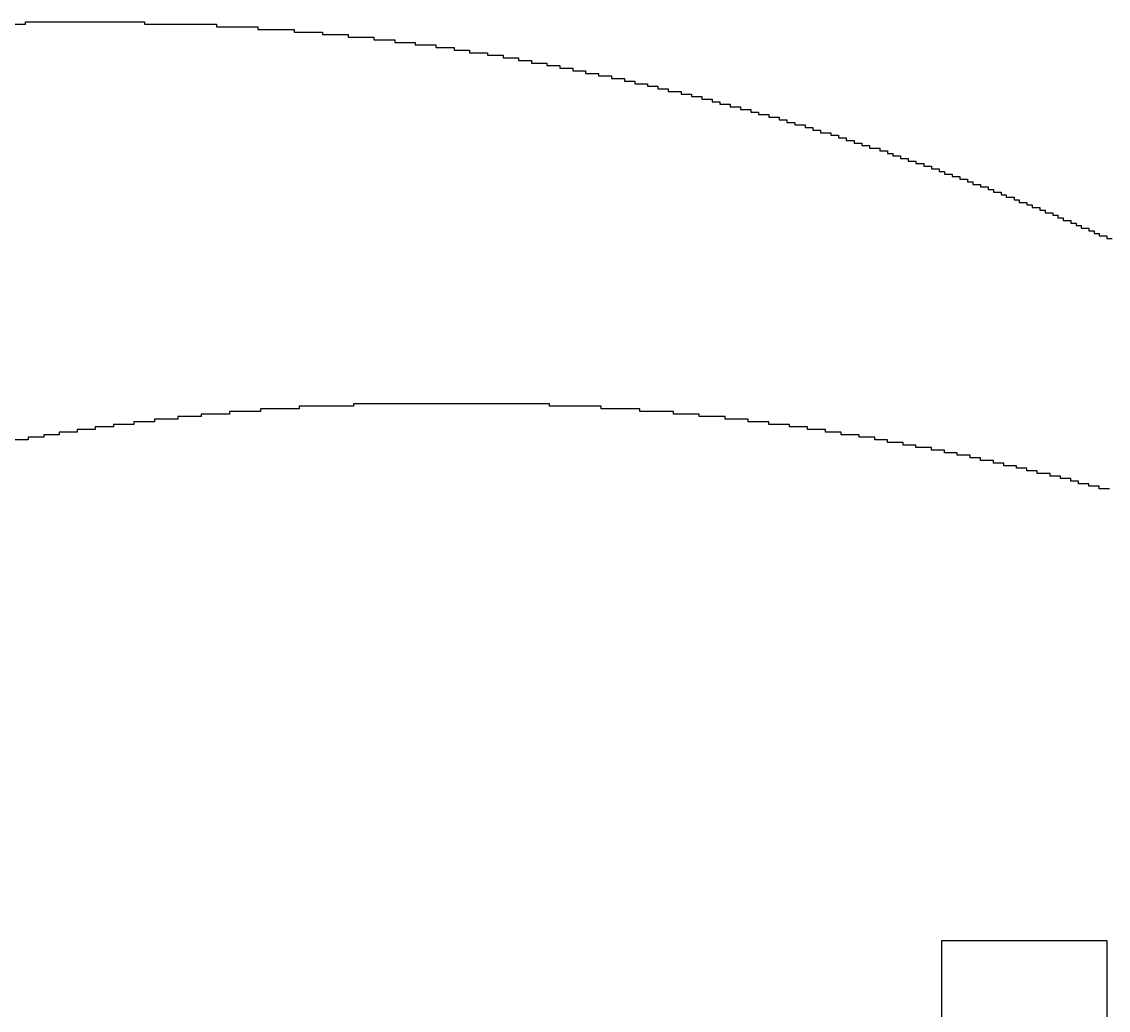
# Model space of a CAD drawing. Header units: inches. Extents: x -3.1 to 90.9, y -0.8 to 60.1.
# Drawn here: x 27.401 to 29.43, y 9.01 to 10.855 of the extents above; entities that cross this region are included whole.
import ezdxf

# ---------------------------------------------------------------- set-up
doc = ezdxf.new("R2010")
doc.units = ezdxf.units.IN
doc.layers.add('Top Overlay', color=2, linetype='Continuous')

msp = doc.modelspace()

# ---------------------------------------------------------------- linework, layer by layer
at = {"layer": 'Top Overlay'}
for p, q in [((27.4087, 10.8505), (27.4087, 10.8553)), ((27.4087, 10.8553), (27.6303, 10.8553)), ((27.6303, 10.8553), (27.6303, 10.8505)), ((27.2786, 10.8505), (27.4087, 10.8505)), ((27.6303, 10.8505), (27.7652, 10.8505)), ((27.7652, 10.8505), (27.7652, 10.8457)), ((27.7652, 10.8457), (27.8422, 10.8457)), ((27.8422, 10.8457), (27.8422, 10.8409)), ((27.8422, 10.8409), (27.9097, 10.8409)), ((27.9097, 10.8409), (27.9097, 10.8361)), ((27.9097, 10.8361), (27.9627, 10.8361)), ((27.9627, 10.8361), (27.9627, 10.8312)), ((27.9627, 10.8312), (28.0109, 10.8312)), ((28.0109, 10.8312), (28.0109, 10.8264)), ((28.0109, 10.8264), (28.059, 10.8264)), ((28.059, 10.8264), (28.059, 10.8216)), ((28.059, 10.8216), (28.0976, 10.8216)), ((28.0976, 10.8216), (28.0976, 10.8168)), ((28.0976, 10.8168), (28.1361, 10.8168)), ((28.1361, 10.8168), (28.1361, 10.812)), ((28.1361, 10.812), (28.1747, 10.812)), ((28.1747, 10.812), (28.1747, 10.8071)), ((28.1747, 10.8071), (28.2084, 10.8071)), ((28.2084, 10.8071), (28.2084, 10.8023)), ((28.2084, 10.8023), (28.2373, 10.8023)), ((28.2373, 10.8023), (28.2373, 10.7975)), ((28.2373, 10.7975), (28.271, 10.7975)), ((28.271, 10.7975), (28.271, 10.7927)), ((28.271, 10.7927), (28.2999, 10.7927)), ((28.2999, 10.7927), (28.2999, 10.7879)), ((28.2999, 10.7879), (28.3288, 10.7879)), ((28.3288, 10.7879), (28.3288, 10.7831)), ((28.3288, 10.7831), (28.3529, 10.7831)), ((28.3529, 10.7831), (28.3529, 10.7782)), ((28.3529, 10.7782), (28.3818, 10.7782)), ((28.3818, 10.7782), (28.3818, 10.7734)), ((28.3818, 10.7734), (28.4059, 10.7734)), ((28.4059, 10.7734), (28.4059, 10.7686)), ((28.4059, 10.7686), (28.43, 10.7686)), ((28.43, 10.7686), (28.43, 10.7638)), ((28.43, 10.7638), (28.4541, 10.7638)), ((28.4541, 10.7638), (28.4541, 10.759)), ((28.4541, 10.759), (28.4782, 10.759)), ((28.4782, 10.759), (28.4782, 10.7542)), ((28.4782, 10.7542), (28.5022, 10.7542)), ((28.5022, 10.7542), (28.5022, 10.7493)), ((28.5022, 10.7493), (28.5263, 10.7493)), ((28.5263, 10.7493), (28.5263, 10.7445)), ((28.5263, 10.7445), (28.5456, 10.7445)), ((28.5456, 10.7445), (28.5456, 10.7397)), ((28.5456, 10.7397), (28.5697, 10.7397)), ((28.5697, 10.7397), (28.5697, 10.7349)), ((28.5697, 10.7349), (28.589, 10.7349)), ((28.589, 10.7349), (28.589, 10.7301)), ((28.589, 10.7301), (28.6082, 10.7301)), ((28.6082, 10.7301), (28.6082, 10.7252)), ((28.6082, 10.7252), (28.6323, 10.7252)), ((28.6323, 10.7252), (28.6323, 10.7204)), ((28.6323, 10.7204), (28.6516, 10.7204)), ((28.6516, 10.7204), (28.6516, 10.7156)), ((28.6516, 10.7156), (28.6709, 10.7156)), ((28.6709, 10.7156), (28.6709, 10.7108)), ((28.6709, 10.7108), (28.6901, 10.7108)), ((28.6901, 10.7108), (28.6901, 10.706)), ((28.6901, 10.706), (28.7046, 10.706)), ((28.7046, 10.706), (28.7046, 10.7012)), ((28.7046, 10.7012), (28.7239, 10.7012)), ((28.7239, 10.7012), (28.7239, 10.6963)), ((28.7239, 10.6963), (28.7431, 10.6963)), ((28.7431, 10.6963), (28.7431, 10.6915)), ((28.7431, 10.6915), (28.7624, 10.6915)), ((28.7624, 10.6915), (28.7624, 10.6867)), ((28.7624, 10.6867), (28.7768, 10.6867)), ((28.7768, 10.6867), (28.7768, 10.6819)), ((28.7768, 10.6819), (28.7961, 10.6819)), ((28.7961, 10.6819), (28.7961, 10.6771)), ((28.7961, 10.6771), (28.8154, 10.6771)), ((28.8154, 10.6771), (28.8154, 10.6723)), ((28.8154, 10.6723), (28.8298, 10.6723)), ((28.8298, 10.6723), (28.8298, 10.6674)), ((28.8298, 10.6674), (28.8443, 10.6674)), ((28.8443, 10.6674), (28.8443, 10.6626)), ((28.8443, 10.6626), (28.8636, 10.6626)), ((28.8636, 10.6626), (28.8636, 10.6578)), ((28.8636, 10.6578), (28.878, 10.6578)), ((28.878, 10.6578), (28.878, 10.653)), ((28.878, 10.653), (28.8925, 10.653)), ((28.8925, 10.653), (28.8925, 10.6482)), ((28.8925, 10.6482), (28.9117, 10.6482)), ((28.9117, 10.6482), (28.9117, 10.6433)), ((28.9117, 10.6433), (28.9262, 10.6433)), ((28.9262, 10.6433), (28.9262, 10.6385)), ((28.9262, 10.6385), (28.9406, 10.6385)), ((28.9406, 10.6385), (28.9406, 10.6337)), ((28.9406, 10.6337), (28.9551, 10.6337)), ((28.9551, 10.6337), (28.9551, 10.6289)), ((28.9551, 10.6289), (28.9696, 10.6289)), ((28.9696, 10.6289), (28.9696, 10.6241)), ((28.9696, 10.6241), (28.984, 10.6241)), ((28.984, 10.6241), (28.984, 10.6193)), ((28.984, 10.6193), (29.0033, 10.6193)), ((29.0033, 10.6193), (29.0033, 10.6144)), ((29.0033, 10.6144), (29.0177, 10.6144)), ((29.0177, 10.6144), (29.0177, 10.6096)), ((29.0177, 10.6096), (29.0274, 10.6096)), ((29.0274, 10.6096), (29.0274, 10.6048)), ((29.0274, 10.6048), (29.0418, 10.6048)), ((29.0418, 10.6048), (29.0418, 10.6)), ((29.0418, 10.6), (29.0563, 10.6)), ((29.0563, 10.6), (29.0563, 10.5952)), ((29.0563, 10.5952), (29.0707, 10.5952)), ((29.0707, 10.5952), (29.0707, 10.5904)), ((29.0707, 10.5904), (29.0852, 10.5904)), ((29.0852, 10.5904), (29.0852, 10.5855)), ((29.0852, 10.5855), (29.0996, 10.5855)), ((29.0996, 10.5855), (29.0996, 10.5807)), ((29.0996, 10.5807), (29.1141, 10.5807)), ((29.1141, 10.5807), (29.1141, 10.5759)), ((29.1141, 10.5759), (29.1237, 10.5759)), ((29.1237, 10.5759), (29.1237, 10.5711)), ((29.1237, 10.5711), (29.1382, 10.5711)), ((29.1382, 10.5711), (29.1382, 10.5663)), ((29.1382, 10.5663), (29.1526, 10.5663)), ((29.1526, 10.5663), (29.1526, 10.5615)), ((29.1526, 10.5615), (29.1671, 10.5615)), ((29.1671, 10.5615), (29.1671, 10.5566)), ((29.1671, 10.5566), (29.1767, 10.5566)), ((29.1767, 10.5566), (29.1767, 10.5518)), ((29.1767, 10.5518), (29.1912, 10.5518)), ((29.1912, 10.5518), (29.1912, 10.547)), ((29.1912, 10.547), (29.2056, 10.547)), ((29.2056, 10.547), (29.2056, 10.5422)), ((29.2056, 10.5422), (29.2152, 10.5422)), ((29.2152, 10.5422), (29.2152, 10.5374)), ((29.2152, 10.5374), (29.2297, 10.5374)), ((29.2297, 10.5374), (29.2297, 10.5325)), ((29.2297, 10.5325), (29.2393, 10.5325)), ((29.2393, 10.5325), (29.2393, 10.5277)), ((29.2393, 10.5277), (29.2538, 10.5277)), ((29.2538, 10.5277), (29.2538, 10.5229)), ((29.2538, 10.5229), (29.2634, 10.5229)), ((29.2634, 10.5229), (29.2634, 10.5181)), ((29.2634, 10.5181), (29.2779, 10.5181)), ((29.2779, 10.5181), (29.2779, 10.5133)), ((29.2779, 10.5133), (29.2875, 10.5133)), ((29.2875, 10.5133), (29.2875, 10.5085)), ((29.2875, 10.5085), (29.302, 10.5085)), ((29.302, 10.5085), (29.302, 10.5036)), ((29.302, 10.5036), (29.3116, 10.5036)), ((29.3116, 10.5036), (29.3116, 10.4988)), ((29.3116, 10.4988), (29.3261, 10.4988)), ((29.3261, 10.4988), (29.3261, 10.494)), ((29.3261, 10.494), (29.3357, 10.494)), ((29.3357, 10.494), (29.3357, 10.4892)), ((29.3357, 10.4892), (29.3453, 10.4892)), ((29.3453, 10.4892), (29.3453, 10.4844)), ((29.3453, 10.4844), (29.3598, 10.4844)), ((29.3598, 10.4844), (29.3598, 10.4796)), ((29.3598, 10.4796), (29.3694, 10.4796)), ((29.3694, 10.4796), (29.3694, 10.4747)), ((29.3694, 10.4747), (29.379, 10.4747)), ((29.379, 10.4747), (29.379, 10.4699)), ((29.379, 10.4699), (29.3935, 10.4699)), ((29.3935, 10.4699), (29.3935, 10.4651)), ((29.3935, 10.4651), (29.4031, 10.4651)), ((29.4031, 10.4651), (29.4031, 10.4603)), ((29.4031, 10.4603), (29.4128, 10.4603)), ((29.4128, 10.4603), (29.4128, 10.4555)), ((29.4128, 10.4555), (29.4272, 10.4555)), ((29.4272, 10.4555), (29.4272, 10.4506)), ((29.4272, 10.4506), (29.4369, 10.4506)), ((28.3866, 10.1423), (28.0205, 10.1423)), ((28.0205, 10.1423), (28.0205, 10.1375)), ((28.3866, 10.1375), (28.3866, 10.1423)), ((27.7892, 10.1231), (27.7363, 10.1231)), ((27.7363, 10.1231), (27.7363, 10.1182)), ((27.8471, 10.1279), (27.7892, 10.1279)), ((27.7892, 10.1279), (27.7892, 10.1231)), ((27.9193, 10.1327), (27.8471, 10.1327)), ((27.8471, 10.1327), (27.8471, 10.1279)), ((28.0205, 10.1375), (27.9193, 10.1375)), ((27.9193, 10.1375), (27.9193, 10.1327)), ((28.483, 10.1375), (28.3866, 10.1375)), ((28.483, 10.1327), (28.483, 10.1375)), ((28.5552, 10.1327), (28.483, 10.1327)), ((28.5552, 10.1279), (28.5552, 10.1327)), ((28.6179, 10.1279), (28.5552, 10.1279)), ((28.6179, 10.1231), (28.6179, 10.1279)), ((28.666, 10.1231), (28.6179, 10.1231)), ((28.666, 10.1182), (28.666, 10.1231)), ((27.611, 10.1038), (27.5725, 10.1038)), ((27.5725, 10.1038), (27.5725, 10.099)), ((27.6495, 10.1086), (27.611, 10.1086)), ((27.611, 10.1086), (27.611, 10.1038)), ((27.6929, 10.1134), (27.6495, 10.1134)), ((27.6495, 10.1134), (27.6495, 10.1086)), ((27.7363, 10.1182), (27.6929, 10.1182)), ((27.6929, 10.1182), (27.6929, 10.1134)), ((28.7142, 10.1182), (28.666, 10.1182)), ((28.7142, 10.1134), (28.7142, 10.1182)), ((28.7576, 10.1134), (28.7142, 10.1134)), ((28.7576, 10.1086), (28.7576, 10.1134)), ((28.7961, 10.1086), (28.7576, 10.1086)), ((28.7961, 10.1038), (28.7961, 10.1086)), ((28.8347, 10.1038), (28.7961, 10.1038)), ((28.8347, 10.099), (28.8347, 10.1038)), ((27.4713, 10.0845), (27.4424, 10.0845)), ((27.4424, 10.0845), (27.4424, 10.0797)), ((27.505, 10.0893), (27.4713, 10.0893)), ((27.4713, 10.0893), (27.4713, 10.0845)), ((27.5387, 10.0941), (27.505, 10.0941)), ((27.505, 10.0941), (27.505, 10.0893)), ((27.5725, 10.099), (27.5387, 10.099)), ((27.5387, 10.099), (27.5387, 10.0941)), ((28.8684, 10.099), (28.8347, 10.099)), ((28.8684, 10.0941), (28.8684, 10.099)), ((28.9021, 10.0941), (28.8684, 10.0941)), ((28.9021, 10.0893), (28.9021, 10.0941)), ((28.931, 10.0893), (28.9021, 10.0893)), ((28.931, 10.0845), (28.931, 10.0893)), ((28.9647, 10.0845), (28.931, 10.0845)), ((28.9647, 10.0797), (28.9647, 10.0845)), ((27.4135, 10.0749), (27.3846, 10.0749)), ((27.4424, 10.0797), (27.4135, 10.0797)), ((27.4135, 10.0797), (27.4135, 10.0749)), ((28.9936, 10.0797), (28.9647, 10.0797)), ((28.9936, 10.0749), (28.9936, 10.0797)), ((29.0177, 10.0749), (28.9936, 10.0749)), ((29.0177, 10.0701), (29.0177, 10.0749)), ((29.0466, 10.0701), (29.0177, 10.0701)), ((29.0466, 10.0652), (29.0466, 10.0701)), ((29.0707, 10.0652), (29.0466, 10.0652)), ((29.0707, 10.0604), (29.0707, 10.0652)), ((29.0996, 10.0604), (29.0707, 10.0604)), ((29.0996, 10.0556), (29.0996, 10.0604)), ((29.1237, 10.0556), (29.0996, 10.0556)), ((29.1237, 10.0508), (29.1237, 10.0556)), ((29.1478, 10.0508), (29.1237, 10.0508)), ((29.1478, 10.046), (29.1478, 10.0508)), ((29.1719, 10.046), (29.1478, 10.046)), ((29.1719, 10.0412), (29.1719, 10.046)), ((29.1912, 10.0412), (29.1719, 10.0412)), ((29.1912, 10.0363), (29.1912, 10.0412)), ((29.2152, 10.0363), (29.1912, 10.0363)), ((29.2152, 10.0315), (29.2152, 10.0363)), ((29.2345, 10.0315), (29.2152, 10.0315)), ((29.2345, 10.0267), (29.2345, 10.0315)), ((29.2586, 10.0267), (29.2345, 10.0267)), ((29.2586, 10.0219), (29.2586, 10.0267)), ((29.2779, 10.0219), (29.2586, 10.0219)), ((29.2779, 10.0171), (29.2779, 10.0219)), ((29.2971, 10.0171), (29.2779, 10.0171)), ((29.2971, 10.0123), (29.2971, 10.0171)), ((29.3212, 10.0123), (29.2971, 10.0123)), ((29.3212, 10.0074), (29.3212, 10.0123)), ((29.3405, 10.0074), (29.3212, 10.0074)), ((29.3405, 10.0026), (29.3405, 10.0074)), ((29.3598, 10.0026), (29.3405, 10.0026)), ((29.3598, 9.9978), (29.3598, 10.0026)), ((29.3742, 9.9978), (29.3598, 9.9978)), ((29.3742, 9.993), (29.3742, 9.9978)), ((29.3935, 9.993), (29.3742, 9.993)), ((29.3935, 9.9882), (29.3935, 9.993)), ((29.4128, 9.9882), (29.3935, 9.9882)), ((29.4128, 9.9833), (29.4128, 9.9882)), ((29.432, 9.9833), (29.4128, 9.9833)), ((29.1189, 7.4252), (29.1189, 9.1403)), ((29.1189, 9.1403), (29.4272, 9.1403)), ((29.4272, 9.1403), (29.4272, 8.673))]:
    msp.add_line(p, q, dxfattribs=at)

doc.saveas('drawing.dxf')
